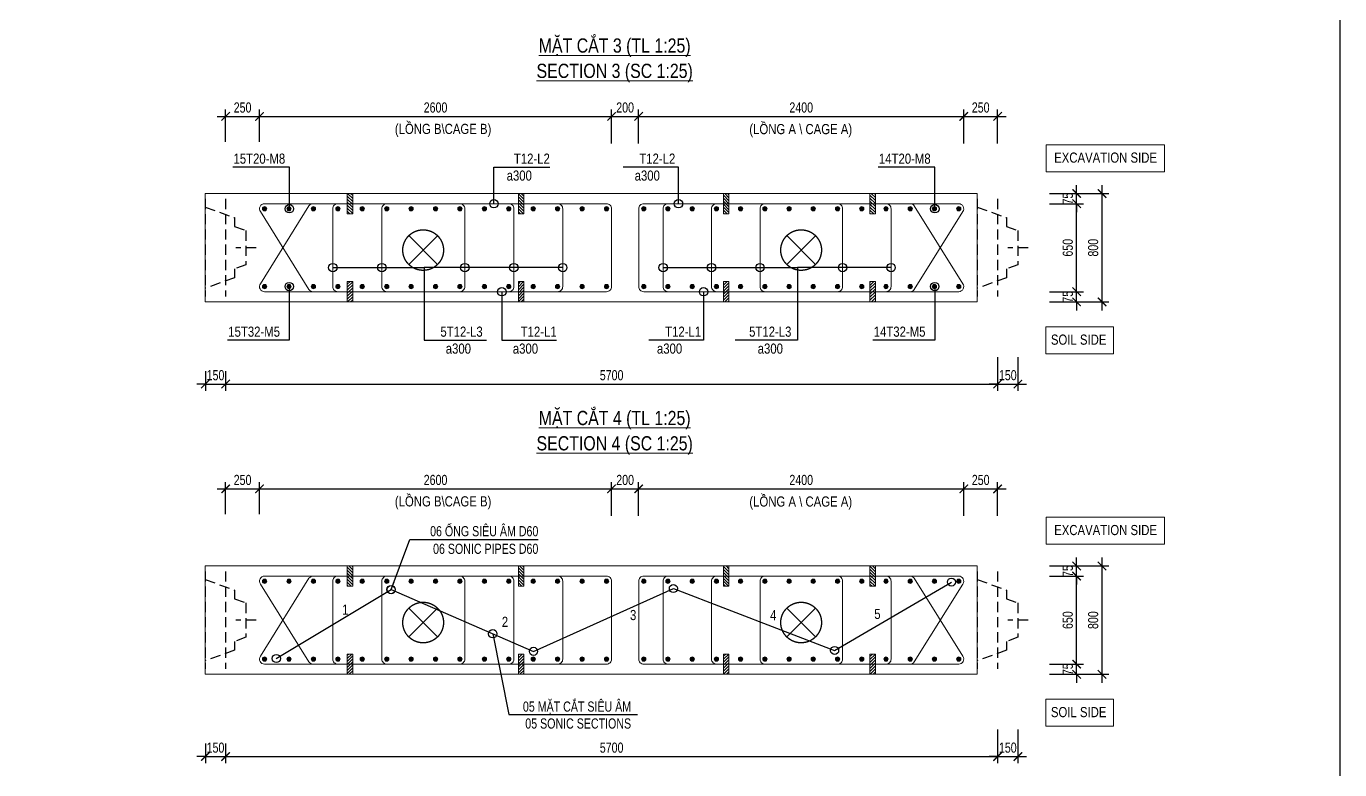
# Model space of a CAD drawing. Header units: millimetres. Extents: x 2746337 to 7547699, y -363432 to 15720.
# Drawn here: x 2801061 to 2839854, y -148176 to -126218 of the extents above; entities that cross this region are included whole.
import ezdxf
from ezdxf.enums import TextEntityAlignment as Align

# ---------------------------------------------------------------- set-up
doc = ezdxf.new("R2010")
doc.units = ezdxf.units.MM
doc.header["$LTSCALE"] = 1200
doc.header["$PDMODE"] = 3
doc.linetypes.add('CENTER', pattern=[2, 1.25, -0.25, 0.25, -0.25])
doc.linetypes.add('HIDDEN', pattern=[0.375, 0.25, -0.125])
for name, color, linetype, lineweight in [('5', 5, 'Continuous', 13), ('BOUND', 3, 'Continuous', 20), ('CWS', 8, 'HIDDEN', 9), ('ENOTE', 2, 'Continuous', 15), ('GRID', 74, 'CENTER', 15), ('K-THUOC', 1, 'Continuous', 18), ('LEADER', 8, 'Continuous', 9), ('MCT', 6, 'Continuous', 20), ('PIPE60', 1, 'Continuous', 25), ('TEXTEN', 3, 'Continuous', 13), ('TEXTMA', 2, 'Continuous', 13), ('TEXTVN', 2, 'Continuous', 20), ('TIE', 4, 'Continuous', 13)]:
    doc.layers.add(name, color=color, linetype=linetype, lineweight=lineweight)
for name, color, linetype in [('CDC.04.HIDDEN', 8, 'HIDDEN'), ('MCSA', 5, 'HIDDEN'), ('MIE', 5, 'HIDDEN')]:
    doc.layers.add(name, color=color, linetype=linetype)
doc.styles.add('DB_Arial', font='arial.ttf', dxfattribs={"width": 0.8})
doc.styles.add('SMTEXT', font='arial.ttf', dxfattribs={"width": 0.75})
doc.dimstyles.new('BSV25', dxfattribs={"dimtxt": 300, "dimasz": 250, "dimexe": 200, "dimexo": 0, "dimgap": 108, "dimtad": 1, "dimdec": 0, "dimlfac": 0.25, "dimdsep": 46, "dimtxsty": 'SMTEXT', "dimblk": 'ARCHTICK', "dimcen": 100, "dimdle": 250, "dimclrd": 256, "dimclre": 256, "dimclrt": 2, "dimadec": 0, "dimazin": 0, "dimtfac": 1, "dimtdec": 0, "dimtix": 1, "dimtmove": 2, "dimatfit": 3, "dimfxl": 800, "dimfxlon": 1, "dimtolj": 1, "dimtzin": 0, "dimarcsym": 0})

# ---------------------------------------------------------------- blocks, each defined once
blk = doc.blocks.new('cws800')
at = {"layer": 'CDC.04.HIDDEN'}
for p, q in [((-600, 1440), (-600, -1440)), ((0, 1440), (0, -1440))]:
    blk.add_line(p, q, dxfattribs=at)
for points in [[(0, 1200), (-860, 888), (-860, 627), (-1200, 507), (-1200, -507), (-860, -627), (-860, -888), (0, -1200)], [(-1500, 0), (-900, 0)]]:
    blk.add_lwpolyline(points, dxfattribs=at)
blk = doc.blocks.new('mct1')
at = {"lineweight": 9}
h = blk.add_hatch(color=256, dxfattribs=at)
h.dxf.hatch_style = 1
h.paths.add_polyline_path([(-16, 0, 1), (16, 0, 1)])
blk.add_circle((0, 0), 16, dxfattribs=at)
blk = doc.blocks.new('_ArchTick')
at = {"color": 0, "linetype": 'ByBlock', "const_width": 0.15}
blk.add_lwpolyline([(-0.5, -0.5), (0.5, 0.5)], dxfattribs=at)
blk = doc.blocks.new('*D1037')
at = {"layer": 'Defpoints', "color": 0, "transparency": 16777216}
for p in [(2829150, -131158), (2832834, -131158), (2829150, -134358)]:
    blk.add_point(p, dxfattribs=at)
at = {"layer": 'K-THUOC', "lineweight": -2, "transparency": 16777216}
for p, q in [((2832834, -134608), (2832834, -130908)), ((2832034, -131158), (2833034, -131158)), ((2832034, -134358), (2833034, -134358))]:
    blk.add_line(p, q, dxfattribs=at)
at = {"layer": 'K-THUOC', "lineweight": -2, "transparency": 16777216, "xscale": 250, "yscale": 250, "zscale": 250}
for p, rotation in [((2832834, -131158), 90), ((2832834, -134358), 270)]:
    blk.add_blockref('_ArchTick', p, dxfattribs=dict(at, rotation=rotation))
at = {"layer": 'K-THUOC', "color": 2, "transparency": 16777216, "insert": (2832573, -132758), "char_height": 300, "attachment_point": 5, "rotation": 90, "style": 'SMTEXT'}
blk.add_mtext('\\A1;800', dxfattribs=at)
blk = doc.blocks.new('*D1038')
at = {"layer": 'Defpoints', "color": 0, "transparency": 16777216}
for p in [(2829150, -134058), (2832084, -134058), (2829150, -134358)]:
    blk.add_point(p, dxfattribs=at)
at = {"layer": 'K-THUOC', "lineweight": -2, "transparency": 16777216}
for p, q in [((2832084, -134058), (2832084, -133808)), ((2831284, -134058), (2832284, -134058)), ((2832084, -134358), (2832084, -134058)), ((2831284, -134358), (2832284, -134358)), ((2832084, -134358), (2832084, -134608))]:
    blk.add_line(p, q, dxfattribs=at)
at = {"layer": 'K-THUOC', "lineweight": -2, "transparency": 16777216, "xscale": 250, "yscale": 250, "zscale": 250}
for p, rotation in [((2832084, -134058), 270), ((2832084, -134358), 90)]:
    blk.add_blockref('_ArchTick', p, dxfattribs=dict(at, rotation=rotation))
at = {"layer": 'K-THUOC', "color": 2, "transparency": 16777216, "insert": (2831824, -134208), "char_height": 300, "attachment_point": 5, "rotation": 90, "style": 'SMTEXT'}
blk.add_mtext('\\A1;75', dxfattribs=at)
blk = doc.blocks.new('*D1039')
at = {"layer": 'Defpoints', "color": 0, "transparency": 16777216}
for p in [(2829150, -131458), (2832084, -131458), (2829150, -134058)]:
    blk.add_point(p, dxfattribs=at)
at = {"layer": 'K-THUOC', "lineweight": -2, "transparency": 16777216}
for p, q in [((2831284, -131458), (2832284, -131458)), ((2832084, -134308), (2832084, -131208)), ((2831284, -134058), (2832284, -134058))]:
    blk.add_line(p, q, dxfattribs=at)
at = {"layer": 'K-THUOC', "lineweight": -2, "transparency": 16777216, "xscale": 250, "yscale": 250, "zscale": 250}
for p, rotation in [((2832084, -131458), 90), ((2832084, -134058), 270)]:
    blk.add_blockref('_ArchTick', p, dxfattribs=dict(at, rotation=rotation))
at = {"layer": 'K-THUOC', "color": 2, "transparency": 16777216, "insert": (2831823, -132758), "char_height": 300, "attachment_point": 5, "rotation": 90, "style": 'SMTEXT'}
blk.add_mtext('\\A1;650', dxfattribs=at)
blk = doc.blocks.new('*D1040')
at = {"layer": 'Defpoints', "color": 0, "transparency": 16777216}
for p in [(2829150, -131158), (2829150, -131458), (2832084, -131158)]:
    blk.add_point(p, dxfattribs=at)
at = {"layer": 'K-THUOC', "lineweight": -2, "transparency": 16777216}
for p, q in [((2832084, -131158), (2832084, -130908)), ((2831284, -131158), (2832284, -131158)), ((2831284, -131458), (2832284, -131458)), ((2832084, -131458), (2832084, -131158)), ((2832084, -131458), (2832084, -131708))]:
    blk.add_line(p, q, dxfattribs=at)
at = {"layer": 'K-THUOC', "lineweight": -2, "transparency": 16777216, "xscale": 250, "yscale": 250, "zscale": 250}
for p, rotation in [((2832084, -131158), 270), ((2832084, -131458), 90)]:
    blk.add_blockref('_ArchTick', p, dxfattribs=dict(at, rotation=rotation))
at = {"layer": 'K-THUOC', "color": 2, "transparency": 16777216, "insert": (2831824, -131308), "char_height": 300, "attachment_point": 5, "rotation": 90, "style": 'SMTEXT'}
blk.add_mtext('\\A1;75', dxfattribs=at)
blk = doc.blocks.new('sp')
at = {"layer": '5', "lineweight": 20}
h = blk.add_hatch(dxfattribs=at)
h.set_pattern_fill('ANSI31', color=256, scale=500)
h.set_pattern_definition([(45, (0, 0), (-44.194, 44.194), [])])
h.paths.add_polyline_path([(80, 300), (-80, 300), (-80, -300), (80, -300)])
blk.add_lwpolyline([(-80, -300), (80, -300), (80, 300), (-80, 300)], close=True, dxfattribs=at)
blk = doc.blocks.new('tremie')
at = {"layer": 'MIE', "color": 74, "ltscale": 1000}
for p, q in [((424, -424), (-424, 424)), ((424, 424), (-424, -424))]:
    blk.add_line(p, q, dxfattribs=at)
at = {"layer": 'MIE', "ltscale": 500}
blk.add_circle((0, 0), 600, dxfattribs=at)
blk = doc.blocks.new('*D1041')
at = {"layer": 'Defpoints', "color": 0, "transparency": 16777216}
for p in [(2806350, -136403), (2806950, -136403), (2806950, -136786)]:
    blk.add_point(p, dxfattribs=at)
at = {"layer": 'K-THUOC', "lineweight": -2, "transparency": 16777216}
for p, q in [((2806350, -136403), (2806350, -136986)), ((2806950, -136403), (2806950, -136986)), ((2806350, -136786), (2806100, -136786)), ((2806350, -136786), (2806950, -136786)), ((2806950, -136786), (2807200, -136786))]:
    blk.add_line(p, q, dxfattribs=at)
at = {"layer": 'K-THUOC', "lineweight": -2, "transparency": 16777216, "xscale": 250, "yscale": 250, "zscale": 250}
blk.add_blockref('_ArchTick', (2806350, -136786), dxfattribs=at)
at = {"layer": 'K-THUOC', "lineweight": -2, "transparency": 16777216, "xscale": 250, "yscale": 250, "zscale": 250, "rotation": 180}
blk.add_blockref('_ArchTick', (2806950, -136786), dxfattribs=at)
at = {"layer": 'K-THUOC', "color": 2, "transparency": 16777216, "insert": (2806650, -136525), "char_height": 300, "attachment_point": 5, "style": 'SMTEXT'}
blk.add_mtext('\\A1;150', dxfattribs=at)
blk = doc.blocks.new('*D1042')
at = {"layer": 'Defpoints', "color": 0, "transparency": 16777216}
for p in [(2807950, -128880), (2806950, -129630), (2807950, -129630)]:
    blk.add_point(p, dxfattribs=at)
at = {"layer": 'K-THUOC', "lineweight": -2, "transparency": 16777216}
for p, q in [((2806950, -129630), (2806950, -128680)), ((2807950, -129630), (2807950, -128680)), ((2806700, -128880), (2808200, -128880))]:
    blk.add_line(p, q, dxfattribs=at)
at = {"layer": 'K-THUOC', "lineweight": -2, "transparency": 16777216, "xscale": 250, "yscale": 250, "zscale": 250, "rotation": 180}
blk.add_blockref('_ArchTick', (2806950, -128880), dxfattribs=at)
at = {"layer": 'K-THUOC', "lineweight": -2, "transparency": 16777216, "xscale": 250, "yscale": 250, "zscale": 250}
blk.add_blockref('_ArchTick', (2807950, -128880), dxfattribs=at)
at = {"layer": 'K-THUOC', "color": 2, "transparency": 16777216, "insert": (2807450, -128619), "char_height": 300, "attachment_point": 5, "style": 'SMTEXT'}
blk.add_mtext('\\A1;250', dxfattribs=at)
blk = doc.blocks.new('*D1043')
at = {"layer": 'Defpoints', "color": 0, "transparency": 16777216}
for p in [(2818348, -128880), (2807950, -129630), (2818348, -131608)]:
    blk.add_point(p, dxfattribs=at)
at = {"layer": 'K-THUOC', "lineweight": -2, "transparency": 16777216}
for p, q in [((2807950, -129630), (2807950, -128680)), ((2818348, -129680), (2818348, -128680)), ((2807700, -128880), (2818598, -128880))]:
    blk.add_line(p, q, dxfattribs=at)
at = {"layer": 'K-THUOC', "lineweight": -2, "transparency": 16777216, "xscale": 250, "yscale": 250, "zscale": 250, "rotation": 180}
blk.add_blockref('_ArchTick', (2807950, -128880), dxfattribs=at)
at = {"layer": 'K-THUOC', "lineweight": -2, "transparency": 16777216, "xscale": 250, "yscale": 250, "zscale": 250}
blk.add_blockref('_ArchTick', (2818348, -128880), dxfattribs=at)
at = {"layer": 'K-THUOC', "color": 2, "transparency": 16777216, "insert": (2813149, -128619), "char_height": 300, "attachment_point": 5, "style": 'SMTEXT'}
blk.add_mtext('\\A1;2600', dxfattribs=at)
blk = doc.blocks.new('*D1044')
at = {"layer": 'Defpoints', "color": 0, "transparency": 16777216}
for p in [(2819148, -128880), (2818348, -131608), (2819148, -131608)]:
    blk.add_point(p, dxfattribs=at)
at = {"layer": 'K-THUOC', "lineweight": -2, "transparency": 16777216}
for p, q in [((2818348, -129680), (2818348, -128680)), ((2819148, -129680), (2819148, -128680)), ((2818098, -128880), (2819398, -128880))]:
    blk.add_line(p, q, dxfattribs=at)
at = {"layer": 'K-THUOC', "lineweight": -2, "transparency": 16777216, "xscale": 250, "yscale": 250, "zscale": 250, "rotation": 180}
blk.add_blockref('_ArchTick', (2818348, -128880), dxfattribs=at)
at = {"layer": 'K-THUOC', "lineweight": -2, "transparency": 16777216, "xscale": 250, "yscale": 250, "zscale": 250}
blk.add_blockref('_ArchTick', (2819148, -128880), dxfattribs=at)
at = {"layer": 'K-THUOC', "color": 2, "transparency": 16777216, "insert": (2818748, -128619), "char_height": 300, "attachment_point": 5, "style": 'SMTEXT'}
blk.add_mtext('\\A1;200', dxfattribs=at)
blk = doc.blocks.new('*D1045')
at = {"layer": 'Defpoints', "color": 0, "transparency": 16777216}
for p in [(2828750, -128880), (2819148, -131608), (2828750, -131608)]:
    blk.add_point(p, dxfattribs=at)
at = {"layer": 'K-THUOC', "lineweight": -2, "transparency": 16777216}
for p, q in [((2819148, -129680), (2819148, -128680)), ((2828750, -129680), (2828750, -128680)), ((2818898, -128880), (2829000, -128880))]:
    blk.add_line(p, q, dxfattribs=at)
at = {"layer": 'K-THUOC', "lineweight": -2, "transparency": 16777216, "xscale": 250, "yscale": 250, "zscale": 250, "rotation": 180}
blk.add_blockref('_ArchTick', (2819148, -128880), dxfattribs=at)
at = {"layer": 'K-THUOC', "lineweight": -2, "transparency": 16777216, "xscale": 250, "yscale": 250, "zscale": 250}
blk.add_blockref('_ArchTick', (2828750, -128880), dxfattribs=at)
at = {"layer": 'K-THUOC', "color": 2, "transparency": 16777216, "insert": (2823949, -128619), "char_height": 300, "attachment_point": 5, "style": 'SMTEXT'}
blk.add_mtext('\\A1;2400', dxfattribs=at)
blk = doc.blocks.new('*D1046')
at = {"layer": 'Defpoints', "color": 0, "transparency": 16777216}
for p in [(2829750, -128880), (2829750, -131317), (2828750, -131608)]:
    blk.add_point(p, dxfattribs=at)
at = {"layer": 'K-THUOC', "lineweight": -2, "transparency": 16777216}
for p, q in [((2828750, -129680), (2828750, -128680)), ((2829750, -129680), (2829750, -128680)), ((2828500, -128880), (2830000, -128880))]:
    blk.add_line(p, q, dxfattribs=at)
at = {"layer": 'K-THUOC', "lineweight": -2, "transparency": 16777216, "xscale": 250, "yscale": 250, "zscale": 250, "rotation": 180}
blk.add_blockref('_ArchTick', (2828750, -128880), dxfattribs=at)
at = {"layer": 'K-THUOC', "lineweight": -2, "transparency": 16777216, "xscale": 250, "yscale": 250, "zscale": 250}
blk.add_blockref('_ArchTick', (2829750, -128880), dxfattribs=at)
at = {"layer": 'K-THUOC', "color": 2, "transparency": 16777216, "insert": (2829250, -128619), "char_height": 300, "attachment_point": 5, "style": 'SMTEXT'}
blk.add_mtext('\\A1;250', dxfattribs=at)
blk = doc.blocks.new('*D1047')
at = {"layer": 'Defpoints', "color": 0, "transparency": 16777216}
for p in [(2829750, -134198), (2806950, -136403), (2829750, -136786)]:
    blk.add_point(p, dxfattribs=at)
at = {"layer": 'K-THUOC', "lineweight": -2, "transparency": 16777216}
for p, q in [((2829750, -135986), (2829750, -136986)), ((2806950, -136403), (2806950, -136986)), ((2806700, -136786), (2830000, -136786))]:
    blk.add_line(p, q, dxfattribs=at)
at = {"layer": 'K-THUOC', "lineweight": -2, "transparency": 16777216, "xscale": 250, "yscale": 250, "zscale": 250, "rotation": 180}
blk.add_blockref('_ArchTick', (2806950, -136786), dxfattribs=at)
at = {"layer": 'K-THUOC', "lineweight": -2, "transparency": 16777216, "xscale": 250, "yscale": 250, "zscale": 250}
blk.add_blockref('_ArchTick', (2829750, -136786), dxfattribs=at)
at = {"layer": 'K-THUOC', "color": 2, "transparency": 16777216, "insert": (2818350, -136525), "char_height": 300, "attachment_point": 5, "style": 'SMTEXT'}
blk.add_mtext('\\A1;5700', dxfattribs=at)
blk = doc.blocks.new('*D1048')
at = {"layer": 'Defpoints', "color": 0, "transparency": 16777216}
for p in [(2830350, -133265), (2829750, -134198), (2830350, -136786)]:
    blk.add_point(p, dxfattribs=at)
at = {"layer": 'K-THUOC', "lineweight": -2, "transparency": 16777216}
for p, q in [((2829750, -135986), (2829750, -136986)), ((2830350, -135986), (2830350, -136986)), ((2829750, -136786), (2829500, -136786)), ((2829750, -136786), (2830350, -136786)), ((2830350, -136786), (2830600, -136786))]:
    blk.add_line(p, q, dxfattribs=at)
at = {"layer": 'K-THUOC', "lineweight": -2, "transparency": 16777216, "xscale": 250, "yscale": 250, "zscale": 250}
blk.add_blockref('_ArchTick', (2829750, -136786), dxfattribs=at)
at = {"layer": 'K-THUOC', "lineweight": -2, "transparency": 16777216, "xscale": 250, "yscale": 250, "zscale": 250, "rotation": 180}
blk.add_blockref('_ArchTick', (2830350, -136786), dxfattribs=at)
at = {"layer": 'K-THUOC', "color": 2, "transparency": 16777216, "insert": (2830050, -136525), "char_height": 300, "attachment_point": 5, "style": 'SMTEXT'}
blk.add_mtext('\\A1;150', dxfattribs=at)
blk = doc.blocks.new('*D1049')
at = {"layer": 'Defpoints', "color": 0, "transparency": 16777216}
for p in [(2829150, -142158), (2832834, -142158), (2829150, -145358)]:
    blk.add_point(p, dxfattribs=at)
at = {"layer": 'K-THUOC', "lineweight": -2, "transparency": 16777216}
for p, q in [((2832834, -145608), (2832834, -141908)), ((2832034, -142158), (2833034, -142158)), ((2832034, -145358), (2833034, -145358))]:
    blk.add_line(p, q, dxfattribs=at)
at = {"layer": 'K-THUOC', "lineweight": -2, "transparency": 16777216, "xscale": 250, "yscale": 250, "zscale": 250}
for p, rotation in [((2832834, -142158), 90), ((2832834, -145358), 270)]:
    blk.add_blockref('_ArchTick', p, dxfattribs=dict(at, rotation=rotation))
at = {"layer": 'K-THUOC', "color": 2, "transparency": 16777216, "insert": (2832573, -143758), "char_height": 300, "attachment_point": 5, "rotation": 90, "style": 'SMTEXT'}
blk.add_mtext('\\A1;800', dxfattribs=at)
blk = doc.blocks.new('*D1050')
at = {"layer": 'Defpoints', "color": 0, "transparency": 16777216}
for p in [(2829150, -145058), (2832084, -145058), (2829150, -145358)]:
    blk.add_point(p, dxfattribs=at)
at = {"layer": 'K-THUOC', "lineweight": -2, "transparency": 16777216}
for p, q in [((2831284, -145058), (2832284, -145058)), ((2832084, -145058), (2832084, -144808)), ((2832084, -145358), (2832084, -145058)), ((2831284, -145358), (2832284, -145358)), ((2832084, -145358), (2832084, -145608))]:
    blk.add_line(p, q, dxfattribs=at)
at = {"layer": 'K-THUOC', "lineweight": -2, "transparency": 16777216, "xscale": 250, "yscale": 250, "zscale": 250}
for p, rotation in [((2832084, -145058), 270), ((2832084, -145358), 90)]:
    blk.add_blockref('_ArchTick', p, dxfattribs=dict(at, rotation=rotation))
at = {"layer": 'K-THUOC', "color": 2, "transparency": 16777216, "insert": (2831824, -145208), "char_height": 300, "attachment_point": 5, "rotation": 90, "style": 'SMTEXT'}
blk.add_mtext('\\A1;75', dxfattribs=at)
blk = doc.blocks.new('*D1051')
at = {"layer": 'Defpoints', "color": 0, "transparency": 16777216}
for p in [(2829150, -142458), (2832084, -142458), (2829150, -145058)]:
    blk.add_point(p, dxfattribs=at)
at = {"layer": 'K-THUOC', "lineweight": -2, "transparency": 16777216}
for p, q in [((2832084, -145308), (2832084, -142208)), ((2831284, -142458), (2832284, -142458)), ((2831284, -145058), (2832284, -145058))]:
    blk.add_line(p, q, dxfattribs=at)
at = {"layer": 'K-THUOC', "lineweight": -2, "transparency": 16777216, "xscale": 250, "yscale": 250, "zscale": 250}
for p, rotation in [((2832084, -142458), 90), ((2832084, -145058), 270)]:
    blk.add_blockref('_ArchTick', p, dxfattribs=dict(at, rotation=rotation))
at = {"layer": 'K-THUOC', "color": 2, "transparency": 16777216, "insert": (2831823, -143758), "char_height": 300, "attachment_point": 5, "rotation": 90, "style": 'SMTEXT'}
blk.add_mtext('\\A1;650', dxfattribs=at)
blk = doc.blocks.new('*D1052')
at = {"layer": 'Defpoints', "color": 0, "transparency": 16777216}
for p in [(2829150, -142158), (2832084, -142158), (2829150, -142458)]:
    blk.add_point(p, dxfattribs=at)
at = {"layer": 'K-THUOC', "lineweight": -2, "transparency": 16777216}
for p, q in [((2832084, -142158), (2832084, -141908)), ((2831284, -142158), (2832284, -142158)), ((2832084, -142458), (2832084, -142158)), ((2831284, -142458), (2832284, -142458)), ((2832084, -142458), (2832084, -142708))]:
    blk.add_line(p, q, dxfattribs=at)
at = {"layer": 'K-THUOC', "lineweight": -2, "transparency": 16777216, "xscale": 250, "yscale": 250, "zscale": 250}
for p, rotation in [((2832084, -142158), 270), ((2832084, -142458), 90)]:
    blk.add_blockref('_ArchTick', p, dxfattribs=dict(at, rotation=rotation))
at = {"layer": 'K-THUOC', "color": 2, "transparency": 16777216, "insert": (2831824, -142308), "char_height": 300, "attachment_point": 5, "rotation": 90, "style": 'SMTEXT'}
blk.add_mtext('\\A1;75', dxfattribs=at)
blk = doc.blocks.new('*D1053')
at = {"layer": 'Defpoints', "color": 0, "transparency": 16777216}
for p in [(2806350, -147403), (2806950, -147403), (2806950, -147786)]:
    blk.add_point(p, dxfattribs=at)
at = {"layer": 'K-THUOC', "lineweight": -2, "transparency": 16777216}
for p, q in [((2806350, -147403), (2806350, -147986)), ((2806950, -147403), (2806950, -147986)), ((2806350, -147786), (2806100, -147786)), ((2806350, -147786), (2806950, -147786)), ((2806950, -147786), (2807200, -147786))]:
    blk.add_line(p, q, dxfattribs=at)
at = {"layer": 'K-THUOC', "lineweight": -2, "transparency": 16777216, "xscale": 250, "yscale": 250, "zscale": 250}
blk.add_blockref('_ArchTick', (2806350, -147786), dxfattribs=at)
at = {"layer": 'K-THUOC', "lineweight": -2, "transparency": 16777216, "xscale": 250, "yscale": 250, "zscale": 250, "rotation": 180}
blk.add_blockref('_ArchTick', (2806950, -147786), dxfattribs=at)
at = {"layer": 'K-THUOC', "color": 2, "transparency": 16777216, "insert": (2806650, -147525), "char_height": 300, "attachment_point": 5, "style": 'SMTEXT'}
blk.add_mtext('\\A1;150', dxfattribs=at)
blk = doc.blocks.new('*D1054')
at = {"layer": 'Defpoints', "color": 0, "transparency": 16777216}
for p in [(2807950, -139880), (2806950, -140630), (2807950, -140630)]:
    blk.add_point(p, dxfattribs=at)
at = {"layer": 'K-THUOC', "lineweight": -2, "transparency": 16777216}
for p, q in [((2806700, -139880), (2808200, -139880)), ((2806950, -140630), (2806950, -139680)), ((2807950, -140630), (2807950, -139680))]:
    blk.add_line(p, q, dxfattribs=at)
at = {"layer": 'K-THUOC', "lineweight": -2, "transparency": 16777216, "xscale": 250, "yscale": 250, "zscale": 250, "rotation": 180}
blk.add_blockref('_ArchTick', (2806950, -139880), dxfattribs=at)
at = {"layer": 'K-THUOC', "lineweight": -2, "transparency": 16777216, "xscale": 250, "yscale": 250, "zscale": 250}
blk.add_blockref('_ArchTick', (2807950, -139880), dxfattribs=at)
at = {"layer": 'K-THUOC', "color": 2, "transparency": 16777216, "insert": (2807450, -139619), "char_height": 300, "attachment_point": 5, "style": 'SMTEXT'}
blk.add_mtext('\\A1;250', dxfattribs=at)
blk = doc.blocks.new('*D1055')
at = {"layer": 'Defpoints', "color": 0, "transparency": 16777216}
for p in [(2818348, -139880), (2807950, -140630), (2818348, -142608)]:
    blk.add_point(p, dxfattribs=at)
at = {"layer": 'K-THUOC', "lineweight": -2, "transparency": 16777216}
for p, q in [((2807700, -139880), (2818598, -139880)), ((2807950, -140630), (2807950, -139680)), ((2818348, -140680), (2818348, -139680))]:
    blk.add_line(p, q, dxfattribs=at)
at = {"layer": 'K-THUOC', "lineweight": -2, "transparency": 16777216, "xscale": 250, "yscale": 250, "zscale": 250, "rotation": 180}
blk.add_blockref('_ArchTick', (2807950, -139880), dxfattribs=at)
at = {"layer": 'K-THUOC', "lineweight": -2, "transparency": 16777216, "xscale": 250, "yscale": 250, "zscale": 250}
blk.add_blockref('_ArchTick', (2818348, -139880), dxfattribs=at)
at = {"layer": 'K-THUOC', "color": 2, "transparency": 16777216, "insert": (2813149, -139619), "char_height": 300, "attachment_point": 5, "style": 'SMTEXT'}
blk.add_mtext('\\A1;2600', dxfattribs=at)
blk = doc.blocks.new('*D1056')
at = {"layer": 'Defpoints', "color": 0, "transparency": 16777216}
for p in [(2819148, -139880), (2818348, -142608), (2819148, -142608)]:
    blk.add_point(p, dxfattribs=at)
at = {"layer": 'K-THUOC', "lineweight": -2, "transparency": 16777216}
for p, q in [((2818098, -139880), (2819398, -139880)), ((2818348, -140680), (2818348, -139680)), ((2819148, -140680), (2819148, -139680))]:
    blk.add_line(p, q, dxfattribs=at)
at = {"layer": 'K-THUOC', "lineweight": -2, "transparency": 16777216, "xscale": 250, "yscale": 250, "zscale": 250, "rotation": 180}
blk.add_blockref('_ArchTick', (2818348, -139880), dxfattribs=at)
at = {"layer": 'K-THUOC', "lineweight": -2, "transparency": 16777216, "xscale": 250, "yscale": 250, "zscale": 250}
blk.add_blockref('_ArchTick', (2819148, -139880), dxfattribs=at)
at = {"layer": 'K-THUOC', "color": 2, "transparency": 16777216, "insert": (2818748, -139619), "char_height": 300, "attachment_point": 5, "style": 'SMTEXT'}
blk.add_mtext('\\A1;200', dxfattribs=at)
blk = doc.blocks.new('*D1057')
at = {"layer": 'Defpoints', "color": 0, "transparency": 16777216}
for p in [(2828750, -139880), (2819148, -142608), (2828750, -142608)]:
    blk.add_point(p, dxfattribs=at)
at = {"layer": 'K-THUOC', "lineweight": -2, "transparency": 16777216}
for p, q in [((2818898, -139880), (2829000, -139880)), ((2819148, -140680), (2819148, -139680)), ((2828750, -140680), (2828750, -139680))]:
    blk.add_line(p, q, dxfattribs=at)
at = {"layer": 'K-THUOC', "lineweight": -2, "transparency": 16777216, "xscale": 250, "yscale": 250, "zscale": 250, "rotation": 180}
blk.add_blockref('_ArchTick', (2819148, -139880), dxfattribs=at)
at = {"layer": 'K-THUOC', "lineweight": -2, "transparency": 16777216, "xscale": 250, "yscale": 250, "zscale": 250}
blk.add_blockref('_ArchTick', (2828750, -139880), dxfattribs=at)
at = {"layer": 'K-THUOC', "color": 2, "transparency": 16777216, "insert": (2823949, -139619), "char_height": 300, "attachment_point": 5, "style": 'SMTEXT'}
blk.add_mtext('\\A1;2400', dxfattribs=at)
blk = doc.blocks.new('*D1058')
at = {"layer": 'Defpoints', "color": 0, "transparency": 16777216}
for p in [(2829750, -139880), (2829750, -142317), (2828750, -142608)]:
    blk.add_point(p, dxfattribs=at)
at = {"layer": 'K-THUOC', "lineweight": -2, "transparency": 16777216}
for p, q in [((2828500, -139880), (2830000, -139880)), ((2828750, -140680), (2828750, -139680)), ((2829750, -140680), (2829750, -139680))]:
    blk.add_line(p, q, dxfattribs=at)
at = {"layer": 'K-THUOC', "lineweight": -2, "transparency": 16777216, "xscale": 250, "yscale": 250, "zscale": 250, "rotation": 180}
blk.add_blockref('_ArchTick', (2828750, -139880), dxfattribs=at)
at = {"layer": 'K-THUOC', "lineweight": -2, "transparency": 16777216, "xscale": 250, "yscale": 250, "zscale": 250}
blk.add_blockref('_ArchTick', (2829750, -139880), dxfattribs=at)
at = {"layer": 'K-THUOC', "color": 2, "transparency": 16777216, "insert": (2829250, -139619), "char_height": 300, "attachment_point": 5, "style": 'SMTEXT'}
blk.add_mtext('\\A1;250', dxfattribs=at)
blk = doc.blocks.new('*D1059')
at = {"layer": 'Defpoints', "color": 0, "transparency": 16777216}
for p in [(2829750, -145198), (2806950, -147403), (2829750, -147786)]:
    blk.add_point(p, dxfattribs=at)
at = {"layer": 'K-THUOC', "lineweight": -2, "transparency": 16777216}
for p, q in [((2829750, -146986), (2829750, -147986)), ((2806950, -147403), (2806950, -147986)), ((2806700, -147786), (2830000, -147786))]:
    blk.add_line(p, q, dxfattribs=at)
at = {"layer": 'K-THUOC', "lineweight": -2, "transparency": 16777216, "xscale": 250, "yscale": 250, "zscale": 250, "rotation": 180}
blk.add_blockref('_ArchTick', (2806950, -147786), dxfattribs=at)
at = {"layer": 'K-THUOC', "lineweight": -2, "transparency": 16777216, "xscale": 250, "yscale": 250, "zscale": 250}
blk.add_blockref('_ArchTick', (2829750, -147786), dxfattribs=at)
at = {"layer": 'K-THUOC', "color": 2, "transparency": 16777216, "insert": (2818350, -147525), "char_height": 300, "attachment_point": 5, "style": 'SMTEXT'}
blk.add_mtext('\\A1;5700', dxfattribs=at)
blk = doc.blocks.new('*D1060')
at = {"layer": 'Defpoints', "color": 0, "transparency": 16777216}
for p in [(2830350, -144265), (2829750, -145198), (2830350, -147786)]:
    blk.add_point(p, dxfattribs=at)
at = {"layer": 'K-THUOC', "lineweight": -2, "transparency": 16777216}
for p, q in [((2829750, -146986), (2829750, -147986)), ((2830350, -146986), (2830350, -147986)), ((2829750, -147786), (2829500, -147786)), ((2829750, -147786), (2830350, -147786)), ((2830350, -147786), (2830600, -147786))]:
    blk.add_line(p, q, dxfattribs=at)
at = {"layer": 'K-THUOC', "lineweight": -2, "transparency": 16777216, "xscale": 250, "yscale": 250, "zscale": 250}
blk.add_blockref('_ArchTick', (2829750, -147786), dxfattribs=at)
at = {"layer": 'K-THUOC', "lineweight": -2, "transparency": 16777216, "xscale": 250, "yscale": 250, "zscale": 250, "rotation": 180}
blk.add_blockref('_ArchTick', (2830350, -147786), dxfattribs=at)
at = {"layer": 'K-THUOC', "color": 2, "transparency": 16777216, "insert": (2830050, -147525), "char_height": 300, "attachment_point": 5, "style": 'SMTEXT'}
blk.add_mtext('\\A1;150', dxfattribs=at)

msp = doc.modelspace()

# ---------------------------------------------------------------- linework, layer by layer
msp.add_lwpolyline([(2746337, -88114), (2839854.3, -88114), (2839854.3, -165266.4), (2746337, -165266.4)], close=True)
at = {"layer": 'BOUND'}
for points in [[(2829149.7, -131157.7), (2806349.7, -131157.7), (2806349.7, -134357.7), (2829149.7, -134357.7)], [(2829149.7, -142157.7), (2806349.7, -142157.7), (2806349.7, -145357.7), (2829149.7, -145357.7)]]:
    msp.add_lwpolyline(points, close=True, dxfattribs=at)
at = {"layer": 'ENOTE'}
for points in [[(2831181.7, -129715.1), (2834681.7, -129715.1), (2834681.7, -130515.1), (2831181.7, -130515.1)], [(2831171.1, -135091.7), (2833171.1, -135091.7), (2833171.1, -135891.7), (2831171.1, -135891.7)], [(2831181.7, -140715.1), (2834681.7, -140715.1), (2834681.7, -141515.1), (2831181.7, -141515.1)], [(2831171.1, -146091.7), (2833171.1, -146091.7), (2833171.1, -146891.7), (2831171.1, -146891.7)]]:
    msp.add_lwpolyline(points, close=True, dxfattribs=at)
at = {"layer": 'MCSA', "color": 5, "ltscale": 1000}
for points in [[(2820174.4, -142824.8), (2824935.3, -144652.6), (2828385.5, -142633.5)], [(2808445.8, -144891.7), (2811836, -142856.5), (2816041, -144679.7), (2820174.4, -142824.8)]]:
    msp.add_lwpolyline(points, dxfattribs=at)
at = {"layer": 'PIPE60'}
for centre in [(2811836, -142856.5), (2820174.4, -142824.8), (2828385.5, -142633.5), (2816041, -144679.7), (2824935.3, -144652.6), (2808445.8, -144891.7)]:
    msp.add_circle(centre, 120, dxfattribs=at)
at = {"layer": 'TIE'}
for points in [[(2809533.2, -131457.7, 0.2467092), (2809409.7, -131522.6), (2807976.2, -133822.6, 0.6042234), (2808099.7, -134057.7), (2818198.4, -134057.7, 0.4142136), (2818348.4, -133907.7), (2818348.4, -131607.7, 0.4142136), (2818198.4, -131457.7), (2808099.7, -131457.7, 0.6042234), (2807976.2, -131692.8), (2809409.7, -133992.8, 0.2467092), (2809533.2, -134057.7)], [(2810713.7, -134057.7), (2810263.7, -134057.7, -0.4142136), (2810113.7, -133907.7), (2810113.7, -131607.7, -0.4142136), (2810263.7, -131457.7), (2810713.7, -131457.7)], [(2812163.5, -134057.7), (2811713.5, -134057.7, -0.4142136), (2811563.5, -133907.7), (2811563.5, -131607.7, -0.4142136), (2811713.5, -131457.7), (2812163.5, -131457.7)], [(2813863.3, -134057.7, 0.4142136), (2814013.3, -133907.7), (2814013.3, -131607.7, 0.4142136), (2813863.3, -131457.7)], [(2815313.1, -134057.7, 0.4142136), (2815463.1, -133907.7), (2815463.1, -131607.7, 0.4142136), (2815313.1, -131457.7)], [(2816755.8, -134057.7, 0.4142136), (2816905.8, -133907.7), (2816905.8, -131607.7, 0.4142136), (2816755.8, -131457.7)], [(2827166.5, -134057.7, 0.2467092), (2827290, -133992.8), (2828723.2, -131692.8, 0.6042234), (2828599.7, -131457.7), (2819298.4, -131457.7, 0.4142136), (2819148.4, -131607.7), (2819148.4, -133907.7, 0.4142136), (2819298.4, -134057.7), (2828599.7, -134057.7, 0.6042234), (2828723.2, -133822.6), (2827290, -131522.6, 0.2467092), (2827166.5, -131457.7)], [(2820470.1, -134057.7), (2820020.1, -134057.7, -0.4142136), (2819870.1, -133907.7), (2819870.1, -131607.7, -0.4142136), (2820020.1, -131457.7), (2820470.1, -131457.7)], [(2821901.1, -134057.7), (2821451.1, -134057.7, -0.4142136), (2821301.1, -133907.7), (2821301.1, -131607.7, -0.4142136), (2821451.1, -131457.7), (2821901.1, -131457.7)], [(2823332, -134057.7), (2822882, -134057.7, -0.4142136), (2822732, -133907.7), (2822732, -131607.7, -0.4142136), (2822882, -131457.7), (2823332, -131457.7)], [(2825022.3, -134057.7, 0.4142136), (2825172.3, -133907.7), (2825172.3, -131607.7, 0.4142136), (2825022.3, -131457.7)], [(2826453.3, -134057.7, 0.4142136), (2826603.3, -133907.7), (2826603.3, -131607.7, 0.4142136), (2826453.3, -131457.7)], [(2809533.2, -142457.7, 0.2467092), (2809409.7, -142522.6), (2807976.2, -144822.6, 0.6042234), (2808099.7, -145057.7), (2818198.4, -145057.7, 0.4142136), (2818348.4, -144907.7), (2818348.4, -142607.7, 0.4142136), (2818198.4, -142457.7), (2808099.7, -142457.7, 0.6042234), (2807976.2, -142692.8), (2809409.7, -144992.8, 0.2467092), (2809533.2, -145057.7)], [(2810713.7, -145057.7), (2810263.7, -145057.7, -0.4142136), (2810113.7, -144907.7), (2810113.7, -142607.7, -0.4142136), (2810263.7, -142457.7), (2810713.7, -142457.7)], [(2812163.5, -145057.7), (2811713.5, -145057.7, -0.4142136), (2811563.5, -144907.7), (2811563.5, -142607.7, -0.4142136), (2811713.5, -142457.7), (2812163.5, -142457.7)], [(2813863.3, -145057.7, 0.4142136), (2814013.3, -144907.7), (2814013.3, -142607.7, 0.4142136), (2813863.3, -142457.7)], [(2815313.1, -145057.7, 0.4142136), (2815463.1, -144907.7), (2815463.1, -142607.7, 0.4142136), (2815313.1, -142457.7)], [(2816755.8, -145057.7, 0.4142136), (2816905.8, -144907.7), (2816905.8, -142607.7, 0.4142136), (2816755.8, -142457.7)], [(2827166.5, -145057.7, 0.2467092), (2827290, -144992.8), (2828723.2, -142692.8, 0.6042234), (2828599.7, -142457.7), (2819298.4, -142457.7, 0.4142136), (2819148.4, -142607.7), (2819148.4, -144907.7, 0.4142136), (2819298.4, -145057.7), (2828599.7, -145057.7, 0.6042234), (2828723.2, -144822.6), (2827290, -142522.6, 0.2467092), (2827166.5, -142457.7)], [(2820470.1, -145057.7), (2820020.1, -145057.7, -0.4142136), (2819870.1, -144907.7), (2819870.1, -142607.7, -0.4142136), (2820020.1, -142457.7), (2820470.1, -142457.7)], [(2821901.1, -145057.7), (2821451.1, -145057.7, -0.4142136), (2821301.1, -144907.7), (2821301.1, -142607.7, -0.4142136), (2821451.1, -142457.7), (2821901.1, -142457.7)], [(2823332, -145057.7), (2822882, -145057.7, -0.4142136), (2822732, -144907.7), (2822732, -142607.7, -0.4142136), (2822882, -142457.7), (2823332, -142457.7)], [(2825022.3, -145057.7, 0.4142136), (2825172.3, -144907.7), (2825172.3, -142607.7, 0.4142136), (2825022.3, -142457.7)], [(2826453.3, -145057.7, 0.4142136), (2826603.3, -144907.7), (2826603.3, -142607.7, 0.4142136), (2826453.3, -142457.7)]]:
    msp.add_lwpolyline(points, format="xyb", dxfattribs=at)

# ---------------------------------------------------------------- block references
at = {"layer": 'CWS', "xscale": -1}
for p in [(2806349.7, -132757.7), (2829149.7, -132757.7), (2806349.7, -143757.7), (2829149.7, -143757.7)]:
    msp.add_blockref('cws800', p, dxfattribs=at)
at = {"layer": 'ENOTE', "xscale": -1}
for p in [(2810622.4, -131457.7), (2815677.8, -131457.7), (2821731.8, -131457.7), (2826059.6, -131457.7), (2810622.4, -142457.7), (2815677.8, -142457.7), (2821731.8, -142457.7), (2826059.6, -142457.7)]:
    msp.add_blockref('sp', p, dxfattribs=at)
at = {"layer": 'ENOTE', "rotation": 180}
for p in [(2810622.4, -134057.7), (2815677.8, -134057.7), (2821731.8, -134057.7), (2826059.6, -134057.7), (2810622.4, -145057.7), (2815677.8, -145057.7), (2821731.8, -145057.7), (2826059.6, -145057.7)]:
    msp.add_blockref('sp', p, dxfattribs=at)
at = {"layer": 'GRID', "rotation": 269.6724061558663}
for p in [(2812783.5, -132828.6), (2823947.1, -132828.6), (2812783.5, -143828.6), (2823947.1, -143828.6)]:
    msp.add_blockref('tremie', p, dxfattribs=at)
at = {"layer": 'MCT', "yscale": 4, "zscale": 4, "rotation": 180}
for p, xscale in [((2808099.7, -131607.7), -4), ((2808821, -131607.7), -4), ((2809542.4, -131607.7), -4), ((2810263.7, -131607.7), -4), ((2810985.1, -131607.7), -4), ((2811706.4, -131607.7), -4), ((2812427.7, -131607.7), -4), ((2813149.1, -131607.7), -4), ((2813870.4, -131607.7), -4), ((2814591.7, -131607.7), -4), ((2815313.1, -131607.7), -4), ((2816034.4, -131607.7), -4), ((2816755.8, -131607.7), -4), ((2817477.1, -131607.7), -4), ((2818198.4, -131607.7), -4), ((2819298.4, -131607.7), -4), ((2820013.9, -131607.7), -4), ((2820729.4, -131607.7), -4), ((2821444.9, -131607.7), -4), ((2822160.4, -131607.7), -4), ((2822875.8, -131607.7), -4), ((2823591.3, -131607.7), -4), ((2824306.8, -131607.7), -4), ((2825022.3, -131607.7), -4), ((2825737.8, -131607.7), -4), ((2826453.3, -131607.7), -4), ((2827168.7, -131607.7), -4), ((2827884.2, -131607.7), -4), ((2828599.7, -131607.7), 4), ((2808099.7, -133907.7), -4), ((2808821, -133907.7), -4), ((2809542.4, -133907.7), -4), ((2810263.7, -133907.7), -4), ((2810985.1, -133907.7), -4), ((2811706.4, -133907.7), -4), ((2812427.7, -133907.7), -4), ((2813149.1, -133907.7), -4), ((2813870.4, -133907.7), -4), ((2814591.7, -133907.7), -4), ((2815313.1, -133907.7), -4), ((2816034.4, -133907.7), -4), ((2816755.8, -133907.7), -4), ((2817477.1, -133907.7), -4), ((2818198.4, -133907.7), -4), ((2819298.4, -133907.7), -4), ((2820013.9, -133907.7), -4), ((2820729.4, -133907.7), -4), ((2821444.9, -133907.7), -4), ((2822160.4, -133907.7), -4), ((2822875.8, -133907.7), -4), ((2823591.3, -133907.7), -4), ((2824306.8, -133907.7), -4), ((2825022.3, -133907.7), -4), ((2825737.8, -133907.7), -4), ((2826453.3, -133907.7), -4), ((2827168.7, -133907.7), -4), ((2827884.2, -133907.7), -4), ((2828599.7, -133907.7), 4), ((2808099.7, -142607.7), -4), ((2808821, -142607.7), -4), ((2809542.4, -142607.7), -4), ((2810263.7, -142607.7), -4), ((2810985.1, -142607.7), -4), ((2811706.4, -142607.7), -4), ((2812427.7, -142607.7), -4), ((2813149.1, -142607.7), -4), ((2813870.4, -142607.7), -4), ((2814591.7, -142607.7), -4), ((2815313.1, -142607.7), -4), ((2816034.4, -142607.7), -4), ((2816755.8, -142607.7), -4), ((2817477.1, -142607.7), -4), ((2818198.4, -142607.7), -4), ((2819298.4, -142607.7), -4), ((2820013.9, -142607.7), -4), ((2820729.4, -142607.7), -4), ((2821444.9, -142607.7), -4), ((2822160.4, -142607.7), -4), ((2822875.8, -142607.7), -4), ((2823591.3, -142607.7), -4), ((2824306.8, -142607.7), -4), ((2825022.3, -142607.7), -4), ((2825737.8, -142607.7), -4), ((2826453.3, -142607.7), -4), ((2827168.7, -142607.7), -4), ((2827884.2, -142607.7), -4), ((2828599.7, -142607.7), 4), ((2808099.7, -144907.7), -4), ((2808821, -144907.7), -4), ((2809542.4, -144907.7), -4), ((2810263.7, -144907.7), -4), ((2810985.1, -144907.7), -4), ((2811706.4, -144907.7), -4), ((2812427.7, -144907.7), -4), ((2813149.1, -144907.7), -4), ((2813870.4, -144907.7), -4), ((2814591.7, -144907.7), -4), ((2815313.1, -144907.7), -4), ((2816034.4, -144907.7), -4), ((2816755.8, -144907.7), -4), ((2817477.1, -144907.7), -4), ((2818198.4, -144907.7), -4), ((2819298.4, -144907.7), -4), ((2820013.9, -144907.7), -4), ((2820729.4, -144907.7), -4), ((2821444.9, -144907.7), -4), ((2822160.4, -144907.7), -4), ((2822875.8, -144907.7), -4), ((2823591.3, -144907.7), -4), ((2824306.8, -144907.7), -4), ((2825022.3, -144907.7), -4), ((2825737.8, -144907.7), -4), ((2826453.3, -144907.7), -4), ((2827168.7, -144907.7), -4), ((2827884.2, -144907.7), -4), ((2828599.7, -144907.7), 4)]:
    msp.add_blockref('mct1', p, dxfattribs=dict(at, xscale=xscale))

# ---------------------------------------------------------------- texts
at = {"layer": 'TEXTEN', "style": 'DB_Arial', "width": 0.8}
for s, p in [('T12-L2', (2816524.8, -130277.7)), ('T12-L2', (2820229.6, -130277.7)), ('5T12-L3', (2814541.7, -135387.7)), ('T12-L1', (2816726.1, -135387.7)), ('T12-L1', (2820993.3, -135387.7)), ('5T12-L3', (2823659.1, -135387.7)), ('a300', (2814196.3, -135887.7)), ('a300', (2823410.2, -135887.7))]:
    msp.add_text(s, height=300, dxfattribs=at).set_placement(p, align=Align.RIGHT)
for p in [(2815249.2, -130777.7), (2819029.6, -130777.7), (2815431.7, -135887.7), (2819688.3, -135887.7)]:
    msp.add_text('a300', height=300, dxfattribs=at).set_placement(p)
at = {"layer": 'TEXTMA', "style": 'DB_Arial', "width": 0.8}
for s, p in [('15T20-M8', (2807181.2, -130277.7)), ('14T20-M8', (2826244.4, -130277.7)), ('15T32-M5', (2807027.8, -135387.7)), ('14T32-M5', (2826091, -135387.7))]:
    msp.add_text(s, height=300, dxfattribs=at).set_placement(p)
at = {"layer": 'TEXTVN', "style": 'DB_Arial', "width": 0.8}
for s, p in [('%%UMẶT CẮT 3 (TL 1:25)', (2818439.8, -126786.4)), ('%%USECTION 3 (SC 1:25)', (2818439.8, -127586.4)), ('%%UMẶT CẮT 4 (TL 1:25)', (2818439.8, -137786.4)), ('%%USECTION 4 (SC 1:25)', (2818439.8, -138586.4))]:
    msp.add_text(s, height=420, rotation=360, dxfattribs=at).set_placement(p, align=Align.MIDDLE)
for s, p in [('(LỒNG B\\CAGE B)', (2811947.2, -129399.2)), ('(LỒNG A \\ CAGE A)', (2822417.2, -129404.7)), ('(LỒNG B\\CAGE B)', (2811947.2, -140399.2)), ('(LỒNG A \\ CAGE A)', (2822417.2, -140404.7))]:
    msp.add_text(s, height=300, rotation=360, dxfattribs=at).set_placement(p)
for p in [(2831420.9, -130246.8), (2831420.9, -141246.8)]:
    msp.add_text('EXCAVATION SIDE', height=300, dxfattribs=at).set_placement(p)
for p in [(2832963.3, -135623.4), (2832963.3, -146623.4)]:
    msp.add_text('SOIL SIDE', height=300, dxfattribs=at).set_placement(p, align=Align.RIGHT)
at = {"layer": 'TEXTVN', "lineweight": 20, "style": 'SMTEXT', "width": 0.75}
for s, p in [('06 ỐNG SIÊU ÂM D60', (2816185, -141280.6)), ('06 SONIC PIPES D60', (2816185, -141800.6)), ('05 MẶT CẮT SIÊU ÂM', (2818925.6, -146460.4)), ('05 SONIC SECTIONS', (2818925.6, -146960.4))]:
    msp.add_text(s, height=300, dxfattribs=at).set_placement(p, align=Align.RIGHT)
at = {"layer": 'TEXTVN', "style": 'DB_Arial', "width": 0.8}
for s, p in [('1', (2810481.9, -143600.2)), ('3', (2818986, -143756.8)), ('4', (2823124.9, -143760.2)), ('5', (2826200, -143724.3)), ('2', (2815199.8, -143958))]:
    msp.add_text(s, height=300, rotation=360, dxfattribs=at).set_placement(p, align=Align.CENTER)

# ---------------------------------------------------------------- dimensions: what is measured, and where the dimension line sits
at = {"layer": 'K-THUOC'}
for base, p1, p2, picture, middle in [((2807949.7, -128880.4), (2806949.7, -129630.4), (2807949.7, -129630.4), '*D1042', (2807449.7, -128619.2)), ((2818348.4, -128880.4), (2807949.7, -129630.4), (2818348.4, -131607.7), '*D1043', (2813149.1, -128619.2)), ((2819148.4, -128880.4), (2818348.4, -131607.7), (2819148.4, -131607.7), '*D1044', (2818748.4, -128619.2)), ((2828749.7, -128880.4), (2819148.4, -131607.7), (2828749.7, -131607.7), '*D1045', (2823949.1, -128619.2)), ((2829749.7, -128880.4), (2828749.7, -131607.7), (2829749.7, -131317.4), '*D1046', (2829249.7, -128619.2)), ((2830349.7, -136786.4), (2829749.7, -134197.9), (2830349.7, -133264.8), '*D1048', (2830049.7, -136525.2)), ((2829749.7, -136786.4), (2806949.7, -136402.6), (2829749.7, -134197.9), '*D1047', (2818349.7, -136525.2)), ((2806949.7, -136786.4), (2806349.7, -136402.6), (2806949.7, -136402.6), '*D1041', (2806649.7, -136525.2)), ((2807949.7, -139880.4), (2806949.7, -140630.4), (2807949.7, -140630.4), '*D1054', (2807449.7, -139619.2)), ((2818348.4, -139880.4), (2807949.7, -140630.4), (2818348.4, -142607.7), '*D1055', (2813149.1, -139619.2)), ((2819148.4, -139880.4), (2818348.4, -142607.7), (2819148.4, -142607.7), '*D1056', (2818748.4, -139619.2)), ((2828749.7, -139880.4), (2819148.4, -142607.7), (2828749.7, -142607.7), '*D1057', (2823949.1, -139619.2)), ((2829749.7, -139880.4), (2828749.7, -142607.7), (2829749.7, -142317.4), '*D1058', (2829249.7, -139619.2)), ((2830349.7, -147786.4), (2829749.7, -145197.9), (2830349.7, -144264.8), '*D1060', (2830049.7, -147525.2)), ((2829749.7, -147786.4), (2806949.7, -147402.6), (2829749.7, -145197.9), '*D1059', (2818349.7, -147525.2)), ((2806949.7, -147786.4), (2806349.7, -147402.6), (2806949.7, -147402.6), '*D1053', (2806649.7, -147525.2))]:
    dim = msp.add_linear_dim(base=base, p1=p1, p2=p2, dimstyle='BSV25', dxfattribs=at)
    dim.commit()
    dim.dimension.update_dxf_attribs({"geometry": picture, "text_midpoint": middle})
for base, p1, p2, picture, middle in [((2832834.1, -131157.7), (2829149.7, -134357.7), (2829149.7, -131157.7), '*D1037', (2832573, -132757.7)), ((2832084.1, -131157.7), (2829149.7, -131457.7), (2829149.7, -131157.7), '*D1040', (2831823.6, -131307.7)), ((2832084.1, -131457.7), (2829149.7, -134057.7), (2829149.7, -131457.7), '*D1039', (2831823, -132757.7)), ((2832084.1, -134057.7), (2829149.7, -134357.7), (2829149.7, -134057.7), '*D1038', (2831823.6, -134207.7)), ((2832834.1, -142157.7), (2829149.7, -145357.7), (2829149.7, -142157.7), '*D1049', (2832573, -143757.7)), ((2832084.1, -142157.7), (2829149.7, -142457.7), (2829149.7, -142157.7), '*D1052', (2831823.6, -142307.7)), ((2832084.1, -142457.7), (2829149.7, -145057.7), (2829149.7, -142457.7), '*D1051', (2831823, -143757.7)), ((2832084.1, -145057.7), (2829149.7, -145357.7), (2829149.7, -145057.7), '*D1050', (2831823.6, -145207.7))]:
    dim = msp.add_linear_dim(base=base, p1=p1, p2=p2, angle=90, dimstyle='BSV25', dxfattribs=at)
    dim.commit()
    dim.dimension.update_dxf_attribs({"geometry": picture, "text_midpoint": middle})

# ---------------------------------------------------------------- leaders
at = {"layer": 'LEADER'}
for points in [[(2808831.4, -131607.7), (2808831.4, -130377.7), (2807162.5, -130377.7)], [(2814873.2, -131457.7), (2814873.2, -130377.7), (2816524.8, -130377.7)], [(2820322.9, -131457.7), (2820322.9, -130377.7), (2818692.1, -130377.7)], [(2827894.5, -131607.7), (2827894.5, -130377.7), (2826225.7, -130377.7)], [(2810113.7, -133347.1), (2812808.9, -133347.1), (2812808.9, -135487.7), (2814652.3, -135487.7)], [(2811563.5, -133347.1), (2812808.9, -133347.1), (2812808.9, -135487.7), (2814652.3, -135487.7)], [(2815463.1, -133347.1), (2812808.9, -133347.1), (2812808.9, -135487.7), (2814652.3, -135487.7)], [(2814013.3, -133347.1), (2812808.9, -133347.1), (2812808.9, -135487.7), (2814652.3, -135487.7)], [(2816905.8, -133347.1), (2812808.9, -133347.1), (2812808.9, -135487.7), (2814652.3, -135487.7)], [(2819870.1, -133347.1), (2823837.6, -133347.1), (2823837.6, -135487.7), (2821994.2, -135487.7)], [(2821301.1, -133347.1), (2823837.6, -133347.1), (2823837.6, -135487.7), (2821994.2, -135487.7)], [(2822732, -133347.1), (2823837.6, -133347.1), (2823837.6, -135487.7), (2821994.2, -135487.7)], [(2826603.3, -133347.1), (2823837.6, -133347.1), (2823837.6, -135487.7), (2821994.2, -135487.7)], [(2825172.3, -133347.1), (2823837.6, -133347.1), (2823837.6, -135487.7), (2821994.2, -135487.7)], [(2808829, -133907.7), (2808829, -135487.7), (2807000.4, -135487.7)], [(2827892.2, -133907.7), (2827892.2, -135487.7), (2826063.6, -135487.7)], [(2815108.8, -134057.7), (2815108.8, -135487.7), (2816726.1, -135487.7)], [(2821066.1, -134057.7), (2821066.1, -135487.7), (2819446.8, -135487.7)], [(2811836, -142856.5), (2812385, -141380.6), (2816185, -141380.6)], [(2814838.4, -144158.3), (2815316.7, -146548.4), (2819116.7, -146548.4)]]:
    msp.add_leader(points, dimstyle='BSV25', override={"dimldrblk": 'Origin'}, dxfattribs=at)

doc.saveas('drawing.dxf')
